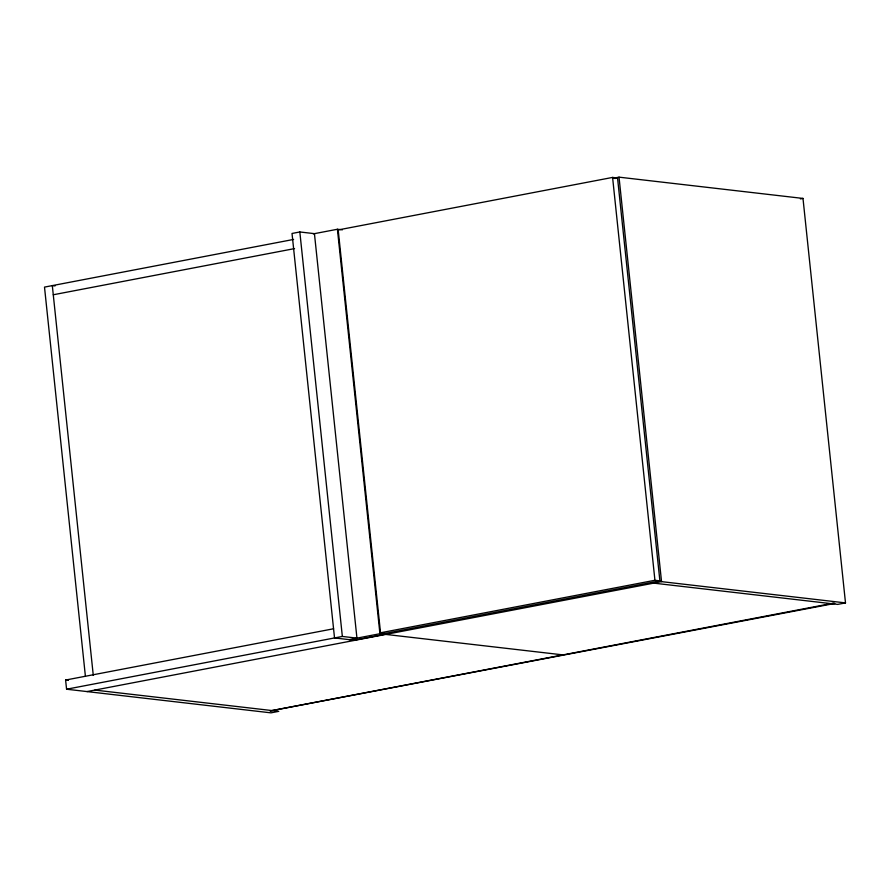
<?xml version="1.0" encoding="UTF-8"?>
<svg xmlns="http://www.w3.org/2000/svg" width="890" height="890" viewBox="0 0 890 890"><rect width="100%" height="100%" fill="white"/><g stroke="black" fill="none" stroke-linecap="round" stroke-linejoin="round"><path stroke-width="1.33" d="M333.572 628.774L65.604 680.049L66.572 689.216L342.35 636.45L356.946 638.13L314.437 233.647L299.83 231.967L292.02 233.458L334.529 637.941L354.976 640.299M313.313 233.87L337.41 229.253L342.383 229.831M612.587 177.422L338.189 229.932L380.531 632.79L385.492 633.369L659.89 580.859L617.549 178L612.587 177.422L654.929 580.28L659.89 580.859M293.6 239.432L44.5 287.103L85.418 676.4M613.822 178.156L619.028 177.155L802.991 198.426L845.5 602.897L837.69 604.399L653.727 583.128M614.823 178.523L617.549 178M53.278 294.768L294.557 248.599M800.388 198.915L802.991 198.426M380.531 632.79L654.929 580.28M349.136 639.632L379.93 633.736L384.892 634.303L354.098 640.199M87.009 691.575L661.537 581.637L845.5 602.897M55.058 285.924L52.31 285.601L93.283 675.399M385.771 634.414L563.014 654.895M65.604 680.049L68.33 680.361M94.829 690.084L278.781 711.344L270.972 712.846L66.572 689.216M619.028 177.155L661.537 581.637M337.41 229.253L379.93 633.736M299.83 231.967L342.35 636.45M833.04 603.22L270.004 710.965L834.787 603.431L833.04 603.22"/></g></svg>
